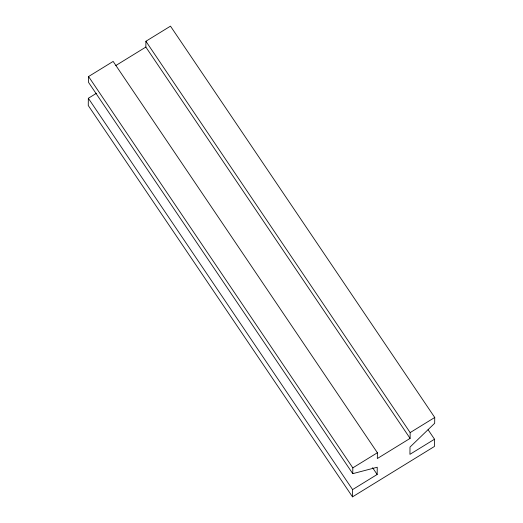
<?xml version="1.0" encoding="UTF-8"?>
<svg xmlns="http://www.w3.org/2000/svg" width="523" height="523" viewBox="0 0 523 523"><rect width="100%" height="100%" fill="white"/><g stroke="black" fill="none" stroke-linecap="round" stroke-linejoin="round"><path stroke-width="0.78" d="M96.533 93.238L88.341 98.278L88.263 105.522L352.515 496.85L434.436 446.465L434.508 439.222L428.108 429.743M434.508 439.222L409.934 454.337L410.006 447.087L434.678 423.277L434.737 417.478L170.485 26.15L145.91 41.265L410.163 432.593L410.097 438.392L377.331 458.54L377.39 452.748L113.145 61.42L88.564 76.535L88.505 82.333L352.757 473.661L377.24 467.242L377.161 474.485L352.587 489.6L352.515 496.85M410.097 438.392L145.852 47.063L145.91 41.265M352.757 473.661L352.816 467.863L88.564 76.535M115.812 65.538L145.852 47.063M352.816 467.863L377.39 452.748M410.163 432.593L434.737 417.478M372.592 467.719L377.161 474.485M88.341 98.278L352.587 489.6"/></g></svg>
